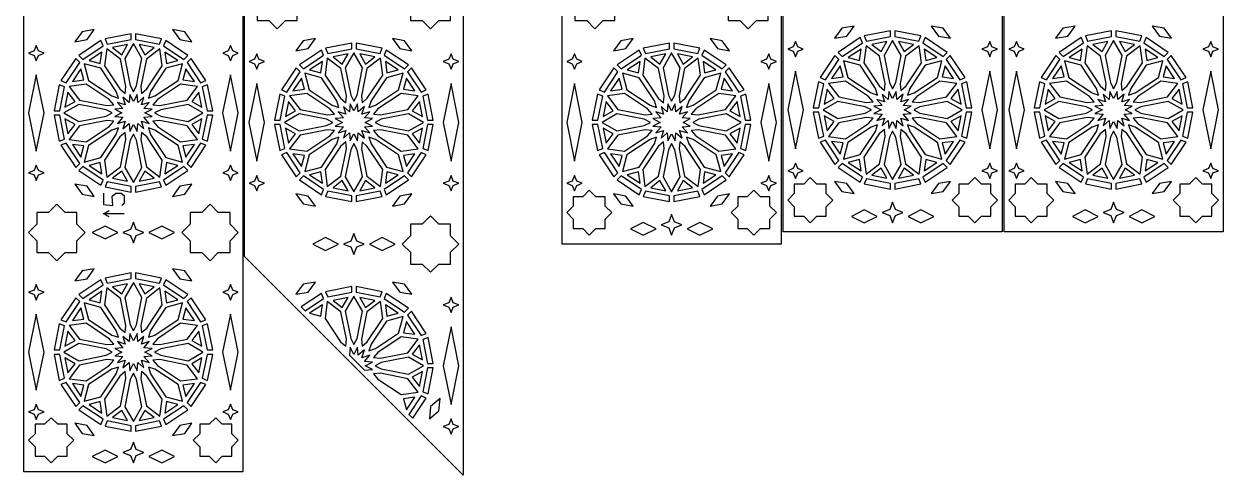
# Model space of a CAD drawing. Header units: millimetres. Extents: x 5 to 3793, y 27 to 2435.
# Drawn here: x 1710 to 3793, y 340 to 1124 of the extents above; entities that cross this region are included whole.
import ezdxf

# ---------------------------------------------------------------- set-up
doc = ezdxf.new("R2010")
doc.units = ezdxf.units.MM
doc.layers.add('CUT', color=1, linetype='CONTINUOUS')
doc.layers.add('ENGRAVE', color=5, linetype='CONTINUOUS')

msp = doc.modelspace()

# ---------------------------------------------------------------- linework, layer by layer
at = {"layer": 'CUT'}
for points in [[(2473.16, 2434.99), (2473.16, 339.734), (2093.01, 719.884), (2093.01, 2434.99)], [(3025.16, 2434.99), (3025.16, 741.507), (2645.01, 741.507), (2645.01, 2434.99)], [(3409.16, 2434.99), (3409.16, 763.067), (3029.01, 763.067), (3029.01, 2054.84)], [(3793.16, 2434.99), (3793.16, 763.067), (3413.01, 763.067), (3413.01, 2054.84)], [(1709.84, 345.51), (1709.84, 1575.766), (2089.99, 1195.616), (2089.99, 345.51)], [(2149.933, 1214.057), (2135.54, 1199.664), (2115.184, 1199.664), (2115.184, 1179.308), (2100.791, 1164.915), (2115.184, 1150.522), (2115.184, 1130.166), (2135.54, 1130.166), (2149.933, 1115.773), (2164.326, 1130.166), (2184.682, 1130.166), (2184.682, 1150.522), (2199.075, 1164.915), (2184.682, 1179.308), (2184.682, 1199.664), (2164.326, 1199.664)], [(2416.237, 1214.057), (2401.844, 1199.664), (2381.488, 1199.664), (2381.488, 1179.308), (2367.095, 1164.915), (2381.488, 1150.522), (2381.488, 1130.166), (2401.844, 1130.166), (2416.237, 1115.773), (2430.63, 1130.166), (2450.986, 1130.166), (2450.986, 1150.522), (2465.379, 1164.915), (2450.986, 1179.308), (2450.986, 1199.664), (2430.63, 1199.664)], [(2701.933, 1214.057), (2687.54, 1199.664), (2667.184, 1199.664), (2667.184, 1179.308), (2652.791, 1164.915), (2667.184, 1150.522), (2667.184, 1130.166), (2687.54, 1130.166), (2701.933, 1115.773), (2716.326, 1130.166), (2736.682, 1130.166), (2736.682, 1150.522), (2751.075, 1164.915), (2736.682, 1179.308), (2736.682, 1199.664), (2716.326, 1199.664)], [(2968.237, 1214.057), (2953.844, 1199.664), (2933.488, 1199.664), (2933.488, 1179.308), (2919.095, 1164.915), (2933.488, 1150.522), (2933.488, 1130.166), (2953.844, 1130.166), (2968.237, 1115.773), (2982.63, 1130.166), (3002.986, 1130.166), (3002.986, 1150.522), (3017.379, 1164.915), (3002.986, 1179.308), (3002.986, 1199.664), (2982.63, 1199.664)], [(1819.372, 1097.151), (1831.831, 1114.628), (1810.694, 1110.894), (1798.235, 1093.417)], [(1854.498, 1089.358), (1896.04, 1097.621), (1896.04, 1107.362), (1850.77, 1098.357)], [(1903.79, 1097.621), (1945.332, 1089.358), (1949.06, 1098.357), (1903.79, 1107.362)], [(1980.458, 1097.151), (2001.595, 1093.417), (1989.136, 1110.894), (1967.999, 1114.628)], [(3152.143, 1120.383), (3130.978, 1116.815), (3118.381, 1099.436), (3139.547, 1103.004)], [(3215.21, 1112.586), (3169.94, 1103.581), (3173.668, 1094.582), (3215.21, 1102.844)], [(3268.23, 1103.581), (3222.96, 1112.586), (3222.96, 1102.844), (3264.502, 1094.582)], [(3319.789, 1099.436), (3307.192, 1116.815), (3286.027, 1120.383), (3298.623, 1103.004)], [(3536.143, 1120.383), (3514.978, 1116.815), (3502.381, 1099.436), (3523.547, 1103.004)], [(3599.21, 1112.586), (3553.94, 1103.581), (3557.668, 1094.582), (3599.21, 1102.844)], [(3652.23, 1103.581), (3606.96, 1112.586), (3606.96, 1102.844), (3648.502, 1094.582)], [(3703.789, 1099.436), (3691.192, 1116.815), (3670.027, 1120.383), (3682.623, 1103.004)], [(1731.195, 1060.109), (1735.006, 1069.774), (1744.671, 1073.585), (1735.006, 1077.396), (1731.195, 1087.061), (1727.384, 1077.396), (1717.719, 1073.585), (1727.384, 1069.774)], [(1812.12, 1062.861), (1847.338, 1086.392), (1843.61, 1095.391), (1805.233, 1069.747)], [(1879.746, 1070.983), (1889.853, 1088.488), (1863.709, 1083.288)], [(1899.915, 1006.378), (1905.42, 1017.124), (1914.853, 1064.544), (1899.915, 1090.416), (1884.977, 1064.544), (1894.41, 1017.124)], [(1920.084, 1070.983), (1936.121, 1083.288), (1909.977, 1088.488)], [(1994.597, 1069.747), (1956.22, 1095.391), (1952.492, 1086.392), (1987.71, 1062.861)], [(2068.635, 1060.109), (2072.446, 1069.774), (2082.111, 1073.585), (2072.446, 1077.396), (2068.635, 1087.061), (2064.824, 1077.396), (2055.159, 1073.585), (2064.824, 1069.774)], [(2203.547, 1081.443), (2216.143, 1098.823), (2194.978, 1095.255), (2182.381, 1077.875)], [(2279.21, 1091.025), (2233.94, 1082.02), (2237.668, 1073.021), (2279.21, 1081.285)], [(2332.23, 1082.02), (2286.96, 1091.025), (2286.96, 1081.285), (2328.502, 1073.021)], [(2362.623, 1081.443), (2383.789, 1077.875), (2371.192, 1095.255), (2350.027, 1098.823)], [(2755.547, 1081.443), (2768.143, 1098.823), (2746.978, 1095.255), (2734.381, 1077.875)], [(2831.21, 1091.025), (2785.94, 1082.02), (2789.668, 1073.021), (2831.21, 1081.285)], [(2884.23, 1082.02), (2838.96, 1091.025), (2838.96, 1081.285), (2880.502, 1073.021)], [(2914.623, 1081.443), (2935.789, 1077.875), (2923.192, 1095.255), (2902.027, 1098.823)], [(3054.176, 1076.831), (3063.841, 1080.642), (3054.176, 1084.454), (3050.365, 1094.118), (3046.554, 1084.454), (3036.889, 1080.642), (3046.554, 1076.831), (3050.365, 1067.166)], [(3131.29, 1068.084), (3166.508, 1091.616), (3162.78, 1100.615), (3124.403, 1074.971)], [(3205.978, 1020.837), (3196.546, 1068.256), (3172.844, 1086.442), (3168.945, 1056.823), (3195.807, 1016.622), (3205.005, 1008.802)], [(3209.023, 1093.712), (3182.879, 1088.512), (3198.916, 1076.206)], [(3224.59, 1022.348), (3234.023, 1069.768), (3219.085, 1095.64), (3204.147, 1069.768), (3213.58, 1022.348), (3219.085, 1011.602)], [(3255.291, 1088.512), (3229.147, 1093.712), (3239.254, 1076.206)], [(3242.363, 1016.622), (3269.225, 1056.823), (3265.326, 1086.442), (3241.624, 1068.256), (3232.192, 1020.837), (3233.165, 1008.802)], [(3313.767, 1074.971), (3275.39, 1100.615), (3271.662, 1091.616), (3306.88, 1068.084)], [(3391.616, 1076.831), (3401.281, 1080.642), (3391.616, 1084.454), (3387.805, 1094.118), (3383.994, 1084.454), (3374.329, 1080.642), (3383.994, 1076.831), (3387.805, 1067.166)], [(3438.176, 1076.831), (3447.841, 1080.642), (3438.176, 1084.454), (3434.365, 1094.118), (3430.554, 1084.454), (3420.889, 1080.642), (3430.554, 1076.831), (3434.365, 1067.166)], [(3515.29, 1068.084), (3550.508, 1091.616), (3546.78, 1100.615), (3508.403, 1074.971)], [(3589.978, 1020.837), (3580.546, 1068.256), (3556.844, 1086.442), (3552.945, 1056.823), (3579.807, 1016.622), (3589.005, 1008.802)], [(3593.023, 1093.712), (3566.879, 1088.512), (3582.916, 1076.206)], [(3608.59, 1022.348), (3618.023, 1069.768), (3603.085, 1095.64), (3588.147, 1069.768), (3597.58, 1022.348), (3603.085, 1011.602)], [(3639.291, 1088.512), (3613.147, 1093.712), (3623.254, 1076.206)], [(3626.363, 1016.622), (3653.225, 1056.823), (3649.326, 1086.442), (3625.624, 1068.256), (3616.192, 1020.837), (3617.165, 1008.802)], [(3697.767, 1074.971), (3659.39, 1100.615), (3655.662, 1091.616), (3690.88, 1068.084)], [(3775.616, 1076.831), (3785.281, 1080.642), (3775.616, 1084.454), (3771.805, 1094.118), (3767.994, 1084.454), (3758.329, 1080.642), (3767.994, 1076.831), (3771.805, 1067.166)], [(1783.108, 1022.162), (1806.639, 1057.38), (1799.753, 1064.267), (1774.109, 1025.89)], [(1822.952, 1060.778), (1842.478, 1055.546), (1845.117, 1075.587)], [(1885.835, 1003.578), (1886.808, 1015.613), (1877.376, 1063.032), (1853.674, 1081.218), (1849.775, 1051.599), (1876.637, 1011.398)], [(1913.995, 1003.578), (1923.193, 1011.398), (1950.055, 1051.599), (1946.156, 1081.218), (1922.454, 1063.032), (1913.022, 1015.613)], [(1957.352, 1055.546), (1976.878, 1060.778), (1954.713, 1075.587)], [(2025.721, 1025.89), (2000.077, 1064.267), (1993.191, 1057.38), (2016.722, 1022.162)], [(2114.365, 1072.558), (2110.554, 1062.893), (2100.889, 1059.082), (2110.554, 1055.27), (2114.365, 1045.606), (2118.176, 1055.27), (2127.841, 1059.082), (2118.176, 1062.893)], [(2226.78, 1079.055), (2188.403, 1053.411), (2195.29, 1046.524), (2230.508, 1070.055)], [(2269.005, 987.241), (2269.978, 999.276), (2260.546, 1046.695), (2236.844, 1064.881), (2232.945, 1035.262), (2259.807, 995.062)], [(2246.879, 1066.952), (2262.916, 1054.646), (2273.023, 1072.152)], [(2283.085, 990.042), (2288.59, 1000.788), (2298.023, 1048.207), (2283.085, 1074.08), (2268.147, 1048.207), (2277.58, 1000.788)], [(2293.147, 1072.152), (2303.254, 1054.646), (2319.291, 1066.952)], [(2297.165, 987.241), (2306.363, 995.062), (2333.225, 1035.262), (2329.326, 1064.881), (2305.624, 1046.695), (2296.192, 999.276)], [(2377.767, 1053.411), (2339.39, 1079.055), (2335.662, 1070.055), (2370.88, 1046.524)], [(2451.805, 1072.558), (2447.994, 1062.893), (2438.329, 1059.082), (2447.994, 1055.27), (2451.805, 1045.606), (2455.616, 1055.27), (2465.281, 1059.082), (2455.616, 1062.893)], [(2666.365, 1072.558), (2662.554, 1062.893), (2652.889, 1059.082), (2662.554, 1055.27), (2666.365, 1045.606), (2670.176, 1055.27), (2679.841, 1059.082), (2670.176, 1062.893)], [(2778.78, 1079.055), (2740.403, 1053.411), (2747.29, 1046.524), (2782.508, 1070.055)], [(2821.005, 987.241), (2821.978, 999.276), (2812.546, 1046.695), (2788.844, 1064.881), (2784.945, 1035.262), (2811.807, 995.062)], [(2798.879, 1066.952), (2814.916, 1054.646), (2825.023, 1072.152)], [(2835.085, 990.042), (2840.59, 1000.788), (2850.023, 1048.207), (2835.085, 1074.08), (2820.147, 1048.207), (2829.58, 1000.788)], [(2845.147, 1072.152), (2855.254, 1054.646), (2871.291, 1066.952)], [(2849.165, 987.241), (2858.363, 995.062), (2885.225, 1035.262), (2881.326, 1064.881), (2857.624, 1046.695), (2848.192, 999.276)], [(2929.767, 1053.411), (2891.39, 1079.055), (2887.662, 1070.055), (2922.88, 1046.524)], [(3003.805, 1072.558), (2999.994, 1062.893), (2990.329, 1059.082), (2999.994, 1055.27), (3003.805, 1045.606), (3007.616, 1055.27), (3017.281, 1059.082), (3007.616, 1062.893)], [(3102.278, 1027.386), (3125.809, 1062.604), (3118.923, 1069.491), (3093.279, 1031.114)], [(3164.287, 1080.811), (3142.122, 1066.002), (3161.648, 1060.77)], [(3273.883, 1080.811), (3276.522, 1060.77), (3296.048, 1066.002)], [(3344.891, 1031.114), (3319.247, 1069.491), (3312.361, 1062.604), (3335.892, 1027.386)], [(3486.278, 1027.386), (3509.809, 1062.604), (3502.923, 1069.491), (3477.279, 1031.114)], [(3548.287, 1080.811), (3526.122, 1066.002), (3545.648, 1060.77)], [(3657.883, 1080.811), (3660.522, 1060.77), (3680.048, 1066.002)], [(3728.891, 1031.114), (3703.247, 1069.491), (3696.361, 1062.604), (3719.892, 1027.386)], [(1793.913, 1024.383), (1813.954, 1027.022), (1808.722, 1046.548)], [(1873.898, 995.602), (1870.193, 1007.093), (1843.331, 1047.294), (1814.474, 1055.026), (1822.206, 1026.169), (1862.407, 999.307)], [(1925.932, 995.602), (1937.423, 999.307), (1977.624, 1026.169), (1985.356, 1055.026), (1956.499, 1047.294), (1929.637, 1007.093)], [(1985.876, 1027.022), (2005.917, 1024.383), (1991.108, 1046.548)], [(2182.923, 1047.931), (2157.279, 1009.553), (2166.278, 1005.826), (2189.809, 1041.043)], [(2206.122, 1044.441), (2225.648, 1039.209), (2228.287, 1059.25)], [(2337.883, 1059.25), (2340.522, 1039.209), (2360.048, 1044.441)], [(2408.891, 1009.553), (2383.247, 1047.931), (2376.361, 1041.043), (2399.892, 1005.826)], [(2734.923, 1047.931), (2709.279, 1009.553), (2718.278, 1005.826), (2741.809, 1041.043)], [(2758.122, 1044.441), (2777.648, 1039.209), (2780.287, 1059.25)], [(2889.883, 1059.25), (2892.522, 1039.209), (2912.048, 1044.441)], [(2960.891, 1009.553), (2935.247, 1047.931), (2928.361, 1041.043), (2951.892, 1005.826)], [(3050.365, 907.455), (3063.968, 974.809), (3050.365, 1042.163), (3036.762, 974.809)], [(3127.892, 1051.772), (3113.083, 1029.607), (3133.124, 1032.246)], [(3189.363, 1012.317), (3162.501, 1052.518), (3133.644, 1060.25), (3141.376, 1031.393), (3181.577, 1004.531), (3193.068, 1000.826)], [(3256.593, 1004.531), (3296.794, 1031.393), (3304.526, 1060.25), (3275.669, 1052.518), (3248.807, 1012.317), (3245.102, 1000.826)], [(3310.278, 1051.772), (3305.046, 1032.246), (3325.087, 1029.607)], [(3387.805, 907.455), (3401.408, 974.809), (3387.805, 1042.163), (3374.202, 974.809)], [(3434.365, 907.455), (3447.968, 974.809), (3434.365, 1042.163), (3420.762, 974.809)], [(3511.892, 1051.772), (3497.083, 1029.607), (3517.124, 1032.246)], [(3573.363, 1012.317), (3546.501, 1052.518), (3517.644, 1060.25), (3525.376, 1031.393), (3565.577, 1004.531), (3577.068, 1000.826)], [(3640.593, 1004.531), (3680.794, 1031.393), (3688.526, 1060.25), (3659.669, 1052.518), (3632.807, 1012.317), (3629.102, 1000.826)], [(3694.278, 1051.772), (3689.046, 1032.246), (3709.087, 1029.607)], [(3771.805, 907.455), (3785.408, 974.809), (3771.805, 1042.163), (3758.202, 974.809)], [(1744.798, 969.585), (1731.195, 1035.772), (1717.592, 969.585), (1731.195, 903.398)], [(2082.238, 969.585), (2068.635, 1035.772), (2055.032, 969.585), (2068.635, 903.398)], [(2177.083, 1008.047), (2197.124, 1010.685), (2191.892, 1030.211)], [(2257.068, 979.265), (2253.363, 990.756), (2226.501, 1030.957), (2197.644, 1038.689), (2205.376, 1009.832), (2245.577, 982.971)], [(2309.102, 979.265), (2320.593, 982.971), (2360.794, 1009.832), (2368.526, 1038.689), (2339.669, 1030.957), (2312.807, 990.756)], [(2374.278, 1030.211), (2369.046, 1010.685), (2389.087, 1008.047)], [(2729.083, 1008.047), (2749.124, 1010.685), (2743.892, 1030.211)], [(2809.068, 979.265), (2805.363, 990.756), (2778.501, 1030.957), (2749.644, 1038.689), (2757.376, 1009.832), (2797.577, 982.971)], [(2861.102, 979.265), (2872.593, 982.971), (2912.794, 1009.832), (2920.526, 1038.689), (2891.669, 1030.957), (2864.807, 990.756)], [(2926.278, 1030.211), (2921.046, 1010.685), (2941.087, 1008.047)], [(3091.049, 978.684), (3099.312, 1020.226), (3090.313, 1023.954), (3081.308, 978.684)], [(3177.272, 998.087), (3137.071, 1024.949), (3107.452, 1021.05), (3125.638, 997.348), (3173.057, 987.916), (3185.092, 988.889)], [(3265.113, 987.916), (3312.532, 997.348), (3330.718, 1021.05), (3301.099, 1024.949), (3260.898, 998.087), (3253.078, 988.889)], [(3356.862, 978.684), (3347.857, 1023.954), (3338.858, 1020.226), (3347.121, 978.684)], [(3475.049, 978.684), (3483.312, 1020.226), (3474.313, 1023.954), (3465.308, 978.684)], [(3561.272, 998.087), (3521.071, 1024.949), (3491.452, 1021.05), (3509.638, 997.348), (3557.057, 987.916), (3569.092, 988.889)], [(3649.113, 987.916), (3696.532, 997.348), (3714.718, 1021.05), (3685.099, 1024.949), (3644.898, 998.087), (3637.078, 988.889)], [(3740.862, 978.684), (3731.857, 1023.954), (3722.858, 1020.226), (3731.121, 978.684)], [(1771.879, 973.46), (1780.142, 1015.002), (1771.143, 1018.73), (1762.138, 973.46)], [(1781.012, 979.647), (1798.517, 989.754), (1786.212, 1005.791)], [(1865.922, 983.665), (1858.102, 992.863), (1817.901, 1019.725), (1788.282, 1015.826), (1806.468, 992.124), (1853.887, 982.692)], [(1906.353, 937.224), (1907.491, 951.295), (1918.247, 942.15), (1913.914, 955.586), (1927.35, 951.253), (1918.205, 962.009), (1932.276, 963.147), (1919.713, 969.585), (1932.276, 976.023), (1918.205, 977.161), (1927.35, 987.917), (1913.914, 983.584), (1918.247, 997.02), (1907.491, 987.875), (1906.353, 1001.946), (1899.915, 989.383), (1893.477, 1001.946), (1892.339, 987.875), (1881.583, 997.02), (1885.916, 983.584), (1872.48, 987.917), (1881.625, 977.161), (1867.554, 976.023), (1880.117, 969.585), (1867.554, 963.147), (1881.625, 962.009), (1872.48, 951.253), (1885.916, 955.586), (1881.583, 942.15), (1892.339, 951.295), (1893.477, 937.224), (1899.915, 949.787)], [(1933.908, 983.665), (1945.943, 982.692), (1993.362, 992.124), (2011.548, 1015.826), (1981.929, 1019.725), (1941.728, 992.863)], [(2001.313, 989.754), (2018.818, 979.647), (2013.618, 1005.791)], [(2037.692, 973.46), (2028.687, 1018.73), (2019.688, 1015.002), (2027.951, 973.46)], [(2100.762, 953.248), (2114.365, 885.894), (2127.968, 953.248), (2114.365, 1020.603)], [(2154.313, 1002.393), (2145.308, 957.123), (2155.049, 957.123), (2163.312, 998.665)], [(2241.272, 976.527), (2201.071, 1003.388), (2171.452, 999.489), (2189.638, 975.787), (2237.057, 966.355), (2249.092, 967.329)], [(2317.078, 967.329), (2329.113, 966.355), (2376.532, 975.787), (2394.718, 999.489), (2365.099, 1003.388), (2324.898, 976.527)], [(2402.858, 998.665), (2411.121, 957.123), (2420.862, 957.123), (2411.857, 1002.393)], [(2438.202, 953.248), (2451.805, 885.894), (2465.408, 953.248), (2451.805, 1020.603)], [(2652.762, 953.248), (2666.365, 885.894), (2679.968, 953.248), (2666.365, 1020.603)], [(2706.313, 1002.393), (2697.308, 957.123), (2707.049, 957.123), (2715.312, 998.665)], [(2793.272, 976.527), (2753.071, 1003.388), (2723.452, 999.489), (2741.638, 975.787), (2789.057, 966.355), (2801.092, 967.329)], [(2869.078, 967.329), (2881.113, 966.355), (2928.532, 975.787), (2946.718, 999.489), (2917.099, 1003.388), (2876.898, 976.527)], [(2954.858, 998.665), (2963.121, 957.123), (2972.862, 957.123), (2963.857, 1002.393)], [(2990.202, 953.248), (3003.805, 885.894), (3017.408, 953.248), (3003.805, 1020.603)], [(3105.382, 1011.015), (3100.182, 984.871), (3117.687, 994.978)], [(3219.085, 955.011), (3225.523, 942.448), (3226.661, 956.519), (3237.417, 947.374), (3233.084, 960.81), (3246.52, 956.477), (3237.375, 967.233), (3251.446, 968.371), (3238.883, 974.809), (3251.446, 981.246), (3237.375, 982.385), (3246.52, 993.141), (3233.084, 988.808), (3237.417, 1002.244), (3226.661, 993.099), (3225.523, 1007.17), (3219.085, 994.606), (3212.647, 1007.17), (3211.509, 993.099), (3200.753, 1002.244), (3205.086, 988.808), (3191.65, 993.141), (3200.795, 982.385), (3186.724, 981.246), (3199.287, 974.809), (3186.724, 968.371), (3200.795, 967.233), (3191.65, 956.477), (3205.086, 960.81), (3200.753, 947.374), (3211.509, 956.519), (3212.647, 942.448)], [(3332.788, 1011.015), (3320.483, 994.978), (3337.988, 984.871)], [(3489.382, 1011.015), (3484.182, 984.871), (3501.687, 994.978)], [(3603.085, 955.011), (3609.523, 942.448), (3610.661, 956.519), (3621.417, 947.374), (3617.084, 960.81), (3630.52, 956.477), (3621.375, 967.233), (3635.446, 968.371), (3622.883, 974.809), (3635.446, 981.246), (3621.375, 982.385), (3630.52, 993.141), (3617.084, 988.808), (3621.417, 1002.244), (3610.661, 993.099), (3609.523, 1007.17), (3603.085, 994.606), (3596.647, 1007.17), (3595.509, 993.099), (3584.753, 1002.244), (3589.086, 988.808), (3575.65, 993.141), (3584.795, 982.385), (3570.724, 981.246), (3583.287, 974.809), (3570.724, 968.371), (3584.795, 967.233), (3575.65, 956.477), (3589.086, 960.81), (3584.753, 947.374), (3595.509, 956.519), (3596.647, 942.448)], [(3716.788, 1011.015), (3704.483, 994.978), (3721.988, 984.871)], [(1863.122, 969.585), (1852.376, 975.09), (1804.956, 984.523), (1779.084, 969.585), (1804.956, 954.647), (1852.376, 964.08)], [(1936.708, 969.585), (1947.454, 964.08), (1994.874, 954.647), (2020.746, 969.585), (1994.874, 984.523), (1947.454, 975.09)], [(2164.182, 963.311), (2181.687, 973.417), (2169.382, 989.455)], [(2276.647, 985.61), (2275.509, 971.539), (2264.753, 980.683), (2269.086, 967.247), (2255.65, 971.58), (2264.795, 960.824), (2250.724, 959.686), (2263.287, 953.248), (2250.724, 946.811), (2264.795, 945.672), (2255.65, 934.917), (2269.086, 939.249), (2264.753, 925.814), (2275.509, 934.958), (2276.647, 920.887), (2283.085, 933.45), (2289.523, 920.887), (2290.661, 934.958), (2301.417, 925.814), (2297.084, 939.249), (2310.52, 934.917), (2301.375, 945.672), (2315.446, 946.811), (2302.883, 953.248), (2315.446, 959.686), (2301.375, 960.824), (2310.52, 971.58), (2297.084, 967.247), (2301.417, 980.683), (2290.661, 971.539), (2289.523, 985.61), (2283.085, 973.046)], [(2396.788, 989.455), (2384.483, 973.417), (2401.988, 963.311)], [(2716.182, 963.311), (2733.687, 973.417), (2721.382, 989.455)], [(2828.647, 985.61), (2827.509, 971.539), (2816.753, 980.683), (2821.086, 967.247), (2807.65, 971.58), (2816.795, 960.824), (2802.724, 959.686), (2815.287, 953.248), (2802.724, 946.811), (2816.795, 945.672), (2807.65, 934.917), (2821.086, 939.249), (2816.753, 925.814), (2827.509, 934.958), (2828.647, 920.887), (2835.085, 933.45), (2841.523, 920.887), (2842.661, 934.958), (2853.417, 925.814), (2849.084, 939.249), (2862.52, 934.917), (2853.375, 945.672), (2867.446, 946.811), (2854.883, 953.248), (2867.446, 959.686), (2853.375, 960.824), (2862.52, 971.58), (2849.084, 967.247), (2853.417, 980.683), (2842.661, 971.539), (2841.523, 985.61), (2835.085, 973.046)], [(2948.788, 989.455), (2936.483, 973.417), (2953.988, 963.311)], [(3171.546, 980.314), (3124.126, 989.747), (3098.254, 974.809), (3124.126, 959.871), (3171.546, 969.303), (3182.292, 974.809)], [(3266.624, 969.303), (3314.044, 959.871), (3339.916, 974.809), (3314.044, 989.747), (3266.624, 980.314), (3255.878, 974.809)], [(3555.546, 980.314), (3508.126, 989.747), (3482.254, 974.809), (3508.126, 959.871), (3555.546, 969.303), (3566.292, 974.809)], [(3650.624, 969.303), (3698.044, 959.871), (3723.916, 974.809), (3698.044, 989.747), (3650.624, 980.314), (3639.878, 974.809)], [(1780.142, 924.168), (1771.879, 965.71), (1762.138, 965.71), (1771.143, 920.44)], [(1786.212, 933.379), (1798.517, 949.416), (1781.012, 959.523)], [(2018.818, 959.523), (2001.313, 949.416), (2013.618, 933.379)], [(2028.687, 920.44), (2037.692, 965.71), (2027.951, 965.71), (2019.688, 924.168)], [(2246.292, 953.248), (2235.546, 958.753), (2188.126, 968.186), (2162.254, 953.248), (2188.126, 938.311), (2235.546, 947.744)], [(2319.878, 953.248), (2330.624, 947.744), (2378.044, 938.311), (2403.916, 953.248), (2378.044, 968.186), (2330.624, 958.753)], [(2798.292, 953.248), (2787.546, 958.753), (2740.126, 968.186), (2714.254, 953.248), (2740.126, 938.311), (2787.546, 947.744)], [(2871.878, 953.248), (2882.624, 947.744), (2930.044, 938.311), (2955.916, 953.248), (2930.044, 968.186), (2882.624, 958.753)], [(3099.312, 929.392), (3091.049, 970.934), (3081.308, 970.934), (3090.313, 925.664)], [(3105.382, 938.603), (3117.687, 954.64), (3100.182, 964.747)], [(3185.092, 960.729), (3173.057, 961.702), (3125.638, 952.27), (3107.452, 928.568), (3137.071, 924.669), (3177.272, 951.53)], [(3260.898, 951.53), (3301.099, 924.669), (3330.718, 928.568), (3312.532, 952.27), (3265.113, 961.702), (3253.078, 960.729)], [(3337.988, 964.747), (3320.483, 954.64), (3332.788, 938.603)], [(3347.857, 925.664), (3356.862, 970.934), (3347.121, 970.934), (3338.858, 929.392)], [(3483.312, 929.392), (3475.049, 970.934), (3465.308, 970.934), (3474.313, 925.664)], [(3489.382, 938.603), (3501.687, 954.64), (3484.182, 964.747)], [(3569.092, 960.729), (3557.057, 961.702), (3509.638, 952.27), (3491.452, 928.568), (3521.071, 924.669), (3561.272, 951.53)], [(3644.898, 951.53), (3685.099, 924.669), (3714.718, 928.568), (3696.532, 952.27), (3649.113, 961.702), (3637.078, 960.729)], [(3721.988, 964.747), (3704.483, 954.64), (3716.788, 938.603)], [(3731.857, 925.664), (3740.862, 970.934), (3731.121, 970.934), (3722.858, 929.392)], [(1865.922, 955.505), (1853.887, 956.478), (1806.468, 947.046), (1788.282, 923.344), (1817.901, 919.445), (1858.102, 946.307)], [(1873.898, 943.568), (1862.407, 939.863), (1822.206, 913.001), (1814.474, 884.144), (1843.331, 891.876), (1870.193, 932.077)], [(1925.932, 943.568), (1929.637, 932.077), (1956.499, 891.876), (1985.356, 884.144), (1977.624, 913.001), (1937.423, 939.863)], [(1941.728, 946.307), (1981.929, 919.445), (2011.548, 923.344), (1993.362, 947.046), (1945.943, 956.478), (1933.908, 955.505)], [(2145.308, 949.373), (2154.313, 904.103), (2163.312, 907.831), (2155.049, 949.373)], [(2181.687, 933.079), (2164.182, 943.186), (2169.382, 917.042)], [(2249.092, 939.168), (2237.057, 940.142), (2189.638, 930.71), (2171.452, 907.008), (2201.071, 903.109), (2241.272, 929.97)], [(2317.078, 939.168), (2324.898, 929.97), (2365.099, 903.109), (2394.718, 907.008), (2376.532, 930.71), (2329.113, 940.142)], [(2401.988, 943.186), (2384.483, 933.079), (2396.788, 917.042)], [(2411.121, 949.373), (2402.858, 907.831), (2411.857, 904.103), (2420.862, 949.373)], [(2697.308, 949.373), (2706.313, 904.103), (2715.312, 907.831), (2707.049, 949.373)], [(2733.687, 933.079), (2716.182, 943.186), (2721.382, 917.042)], [(2801.092, 939.168), (2789.057, 940.142), (2741.638, 930.71), (2723.452, 907.008), (2753.071, 903.109), (2793.272, 929.97)], [(2869.078, 939.168), (2876.898, 929.97), (2917.099, 903.109), (2946.718, 907.008), (2928.532, 930.71), (2881.113, 940.142)], [(2953.988, 943.186), (2936.483, 933.079), (2948.788, 917.042)], [(2963.121, 949.373), (2954.858, 907.831), (2963.857, 904.103), (2972.862, 949.373)], [(3181.577, 945.087), (3141.376, 918.225), (3133.644, 889.368), (3162.501, 897.1), (3189.363, 937.301), (3193.068, 948.792)], [(3195.807, 932.996), (3168.945, 892.795), (3172.844, 863.176), (3196.546, 881.362), (3205.978, 928.781), (3205.005, 940.816)], [(3213.58, 927.27), (3204.147, 879.85), (3219.085, 853.978), (3234.023, 879.85), (3224.59, 927.27), (3219.085, 938.015)], [(3232.192, 928.781), (3241.624, 881.362), (3265.326, 863.176), (3269.225, 892.795), (3242.363, 932.996), (3233.165, 940.816)], [(3248.807, 937.301), (3275.669, 897.1), (3304.526, 889.368), (3296.794, 918.225), (3256.593, 945.087), (3245.102, 948.792)], [(3565.577, 945.087), (3525.376, 918.225), (3517.644, 889.368), (3546.501, 897.1), (3573.363, 937.301), (3577.068, 948.792)], [(3579.807, 932.996), (3552.945, 892.795), (3556.844, 863.176), (3580.546, 881.362), (3589.978, 928.781), (3589.005, 940.816)], [(3597.58, 927.27), (3588.147, 879.85), (3603.085, 853.978), (3618.023, 879.85), (3608.59, 927.27), (3603.085, 938.015)], [(3616.192, 928.781), (3625.624, 881.362), (3649.326, 863.176), (3653.225, 892.795), (3626.363, 932.996), (3617.165, 940.816)], [(3632.807, 937.301), (3659.669, 897.1), (3688.526, 889.368), (3680.794, 918.225), (3640.593, 945.087), (3629.102, 948.792)], [(1774.109, 913.28), (1799.753, 874.903), (1806.639, 881.79), (1783.108, 917.008)], [(1885.835, 935.592), (1876.637, 927.772), (1849.775, 887.571), (1853.674, 857.952), (1877.376, 876.138), (1886.808, 923.557)], [(1899.915, 932.792), (1894.41, 922.046), (1884.977, 874.626), (1899.915, 848.754), (1914.853, 874.626), (1905.42, 922.046)], [(1913.995, 935.592), (1913.022, 923.557), (1922.454, 876.138), (1946.156, 857.952), (1950.055, 887.571), (1923.193, 927.772)], [(2000.077, 874.903), (2025.721, 913.28), (2016.722, 917.008), (1993.191, 881.79)], [(2257.068, 927.231), (2245.577, 923.526), (2205.376, 896.664), (2197.644, 867.808), (2226.501, 875.54), (2253.363, 915.74)], [(2269.005, 919.255), (2259.807, 911.435), (2232.945, 871.234), (2236.844, 841.615), (2260.546, 859.801), (2269.978, 907.221)], [(2297.165, 919.255), (2296.192, 907.221), (2305.624, 859.801), (2329.326, 841.615), (2333.225, 871.234), (2306.363, 911.435)], [(2309.102, 927.231), (2312.807, 915.74), (2339.669, 875.54), (2368.526, 867.808), (2360.794, 896.664), (2320.593, 923.526)], [(2809.068, 927.231), (2797.577, 923.526), (2757.376, 896.664), (2749.644, 867.808), (2778.501, 875.54), (2805.363, 915.74)], [(2821.005, 919.255), (2811.807, 911.435), (2784.945, 871.234), (2788.844, 841.615), (2812.546, 859.801), (2821.978, 907.221)], [(2849.165, 919.255), (2848.192, 907.221), (2857.624, 859.801), (2881.326, 841.615), (2885.225, 871.234), (2858.363, 911.435)], [(2861.102, 927.231), (2864.807, 915.74), (2891.669, 875.54), (2920.526, 867.808), (2912.794, 896.664), (2872.593, 923.526)], [(3125.809, 887.013), (3102.278, 922.232), (3093.279, 918.504), (3118.923, 880.127)], [(3127.892, 897.846), (3133.124, 917.372), (3113.083, 920.011)], [(3325.087, 920.011), (3305.046, 917.372), (3310.278, 897.846)], [(3335.892, 922.232), (3312.361, 887.013), (3319.247, 880.127), (3344.891, 918.504)], [(3509.809, 887.013), (3486.278, 922.232), (3477.279, 918.504), (3502.923, 880.127)], [(3511.892, 897.846), (3517.124, 917.372), (3497.083, 920.011)], [(3709.087, 920.011), (3689.046, 917.372), (3694.278, 897.846)], [(3719.892, 922.232), (3696.361, 887.013), (3703.247, 880.127), (3728.891, 918.504)], [(1808.722, 892.622), (1813.954, 912.148), (1793.913, 914.787)], [(2005.917, 914.787), (1985.876, 912.148), (1991.108, 892.622)], [(2157.279, 896.944), (2182.923, 858.566), (2189.809, 865.454), (2166.278, 900.671)], [(2197.124, 895.812), (2177.083, 898.45), (2191.892, 876.286)], [(2283.085, 916.455), (2277.58, 905.709), (2268.147, 858.29), (2283.085, 832.417), (2298.023, 858.29), (2288.59, 905.709)], [(2389.087, 898.45), (2369.046, 895.812), (2374.278, 876.286)], [(2399.892, 900.671), (2376.361, 865.454), (2383.247, 858.566), (2408.891, 896.944)], [(2709.279, 896.944), (2734.923, 858.566), (2741.809, 865.454), (2718.278, 900.671)], [(2749.124, 895.812), (2729.083, 898.45), (2743.892, 876.286)], [(2835.085, 916.455), (2829.58, 905.709), (2820.147, 858.29), (2835.085, 832.417), (2850.023, 858.29), (2840.59, 905.709)], [(2941.087, 898.45), (2921.046, 895.812), (2926.278, 876.286)], [(2951.892, 900.671), (2928.361, 865.454), (2935.247, 858.566), (2960.891, 896.944)], [(1731.195, 852.109), (1735.006, 861.774), (1744.671, 865.585), (1735.006, 869.396), (1731.195, 879.061), (1727.384, 869.396), (1717.719, 865.585), (1727.384, 861.774)], [(1805.233, 869.423), (1843.61, 843.779), (1847.338, 852.778), (1812.12, 876.309)], [(1845.117, 863.583), (1842.478, 883.624), (1822.952, 878.392)], [(1956.22, 843.779), (1994.597, 869.423), (1987.71, 876.309), (1952.492, 852.778)], [(1976.878, 878.392), (1957.352, 883.624), (1954.713, 863.583)], [(2068.635, 852.109), (2072.446, 861.774), (2082.111, 865.585), (2072.446, 869.396), (2068.635, 879.061), (2064.824, 869.396), (2055.159, 865.585), (2064.824, 861.774)], [(3054.176, 865.164), (3063.841, 868.976), (3054.176, 872.787), (3050.365, 882.451), (3046.554, 872.787), (3036.889, 868.976), (3046.554, 865.164), (3050.365, 855.5)], [(3166.508, 858.002), (3131.29, 881.533), (3124.403, 874.647), (3162.78, 849.003)], [(3164.287, 868.807), (3161.648, 888.848), (3142.122, 883.616)], [(3306.88, 881.533), (3271.662, 858.002), (3275.39, 849.003), (3313.767, 874.647)], [(3296.048, 883.616), (3276.522, 888.848), (3273.883, 868.807)], [(3391.616, 865.164), (3401.281, 868.976), (3391.616, 872.787), (3387.805, 882.451), (3383.994, 872.787), (3374.329, 868.976), (3383.994, 865.164), (3387.805, 855.5)], [(3438.176, 865.164), (3447.841, 868.976), (3438.176, 872.787), (3434.365, 882.451), (3430.554, 872.787), (3420.889, 868.976), (3430.554, 865.164), (3434.365, 855.5)], [(3550.508, 858.002), (3515.29, 881.533), (3508.403, 874.647), (3546.78, 849.003)], [(3548.287, 868.807), (3545.648, 888.848), (3526.122, 883.616)], [(3690.88, 881.533), (3655.662, 858.002), (3659.39, 849.003), (3697.767, 874.647)], [(3680.048, 883.616), (3660.522, 888.848), (3657.883, 868.807)], [(3775.616, 865.164), (3785.281, 868.976), (3775.616, 872.787), (3771.805, 882.451), (3767.994, 872.787), (3758.329, 868.976), (3767.994, 865.164), (3771.805, 855.5)], [(1889.853, 850.682), (1879.746, 868.187), (1863.709, 855.882)], [(1936.121, 855.882), (1920.084, 868.187), (1909.977, 850.682)], [(2114.365, 860.891), (2110.554, 851.226), (2100.889, 847.415), (2110.554, 843.604), (2114.365, 833.939), (2118.176, 843.604), (2127.841, 847.415), (2118.176, 851.226)], [(2188.403, 853.086), (2226.78, 827.442), (2230.508, 836.442), (2195.29, 859.973)], [(2225.648, 867.287), (2206.122, 862.056), (2228.287, 847.246)], [(2370.88, 859.973), (2335.662, 836.442), (2339.39, 827.442), (2377.767, 853.086)], [(2360.048, 862.056), (2340.522, 867.287), (2337.883, 847.246)], [(2451.805, 860.891), (2447.994, 851.226), (2438.329, 847.415), (2447.994, 843.604), (2451.805, 833.939), (2455.616, 843.604), (2465.281, 847.415), (2455.616, 851.226)], [(2666.365, 860.891), (2662.554, 851.226), (2652.889, 847.415), (2662.554, 843.604), (2666.365, 833.939), (2670.176, 843.604), (2679.841, 847.415), (2670.176, 851.226)], [(2740.403, 853.086), (2778.78, 827.442), (2782.508, 836.442), (2747.29, 859.973)], [(2777.648, 867.287), (2758.122, 862.056), (2780.287, 847.246)], [(2922.88, 859.973), (2887.662, 836.442), (2891.39, 827.442), (2929.767, 853.086)], [(2912.048, 862.056), (2892.522, 867.287), (2889.883, 847.246)], [(3003.805, 860.891), (2999.994, 851.226), (2990.329, 847.415), (2999.994, 843.604), (3003.805, 833.939), (3007.616, 843.604), (3017.281, 847.415), (3007.616, 851.226)], [(3076.083, 857.033), (3064.575, 845.525), (3048.3, 845.525), (3048.3, 829.249), (3036.791, 817.741), (3048.3, 806.232), (3048.3, 789.957), (3064.575, 789.957), (3076.083, 778.448), (3087.592, 789.957), (3103.867, 789.957), (3103.867, 806.232), (3115.376, 817.741), (3103.867, 829.249), (3103.867, 845.525), (3087.592, 845.525)], [(3215.21, 846.773), (3173.668, 855.036), (3169.94, 846.037), (3215.21, 837.032)], [(3209.023, 855.906), (3198.916, 873.411), (3182.879, 861.106)], [(3264.502, 855.036), (3222.96, 846.773), (3222.96, 837.032), (3268.23, 846.037)], [(3255.291, 861.106), (3239.254, 873.411), (3229.147, 855.906)], [(3362.087, 857.033), (3350.578, 845.525), (3334.303, 845.525), (3334.303, 829.249), (3322.794, 817.741), (3334.303, 806.232), (3334.303, 789.957), (3350.578, 789.957), (3362.087, 778.448), (3373.595, 789.957), (3389.87, 789.957), (3389.87, 806.232), (3401.379, 817.741), (3389.87, 829.249), (3389.87, 845.525), (3373.595, 845.525)], [(3460.083, 857.033), (3448.575, 845.525), (3432.3, 845.525), (3432.3, 829.249), (3420.791, 817.741), (3432.3, 806.232), (3432.3, 789.957), (3448.575, 789.957), (3460.083, 778.448), (3471.592, 789.957), (3487.867, 789.957), (3487.867, 806.232), (3499.376, 817.741), (3487.867, 829.249), (3487.867, 845.525), (3471.592, 845.525)], [(3599.21, 846.773), (3557.668, 855.036), (3553.94, 846.037), (3599.21, 837.032)], [(3593.023, 855.906), (3582.916, 873.411), (3566.879, 861.106)], [(3648.502, 855.036), (3606.96, 846.773), (3606.96, 837.032), (3652.23, 846.037)], [(3639.291, 861.106), (3623.254, 873.411), (3613.147, 855.906)], [(3746.087, 857.033), (3734.578, 845.525), (3718.303, 845.525), (3718.303, 829.249), (3706.794, 817.741), (3718.303, 806.232), (3718.303, 789.957), (3734.578, 789.957), (3746.087, 778.448), (3757.595, 789.957), (3773.87, 789.957), (3773.87, 806.232), (3785.379, 817.741), (3773.87, 829.249), (3773.87, 845.525), (3757.595, 845.525)], [(1819.372, 842.019), (1798.235, 845.753), (1810.694, 828.276), (1831.831, 824.542)], [(1850.77, 840.813), (1896.04, 831.808), (1896.04, 841.549), (1854.498, 849.812)], [(1903.79, 831.808), (1949.06, 840.813), (1945.332, 849.812), (1903.79, 841.549)], [(1980.458, 842.019), (1967.999, 824.542), (1989.136, 828.276), (2001.595, 845.753)], [(2279.21, 825.212), (2237.668, 833.475), (2233.94, 824.477), (2279.21, 815.471)], [(2262.916, 851.851), (2246.879, 839.545), (2273.023, 834.345)], [(2328.502, 833.475), (2286.96, 825.212), (2286.96, 815.471), (2332.23, 824.477)], [(2303.254, 851.851), (2293.147, 834.345), (2319.291, 839.545)], [(2703.592, 768.396), (2719.867, 768.396), (2719.867, 784.672), (2731.376, 796.18), (2719.867, 807.689), (2719.867, 823.964), (2703.592, 823.964), (2692.083, 835.472), (2680.575, 823.964), (2664.3, 823.964), (2664.3, 807.689), (2652.791, 796.18), (2664.3, 784.672), (2664.3, 768.396), (2680.575, 768.396), (2692.083, 756.888)], [(2831.21, 825.212), (2789.668, 833.475), (2785.94, 824.477), (2831.21, 815.471)], [(2814.916, 851.851), (2798.879, 839.545), (2825.023, 834.345)], [(2880.502, 833.475), (2838.96, 825.212), (2838.96, 815.471), (2884.23, 824.477)], [(2855.254, 851.851), (2845.147, 834.345), (2871.291, 839.545)], [(2989.595, 768.396), (3005.87, 768.396), (3005.87, 784.672), (3017.379, 796.18), (3005.87, 807.689), (3005.87, 823.964), (2989.595, 823.964), (2978.087, 835.472), (2966.578, 823.964), (2950.303, 823.964), (2950.303, 807.689), (2938.794, 796.18), (2950.303, 784.672), (2950.303, 768.396), (2966.578, 768.396), (2978.087, 756.888)], [(3118.381, 850.182), (3130.978, 832.803), (3152.143, 829.234), (3139.547, 846.614)], [(3286.027, 829.234), (3307.192, 832.803), (3319.789, 850.182), (3298.623, 846.614)], [(3502.381, 850.182), (3514.978, 832.803), (3536.143, 829.234), (3523.547, 846.614)], [(3670.027, 829.234), (3691.192, 832.803), (3703.789, 850.182), (3682.623, 846.614)], [(2203.547, 825.053), (2182.381, 828.622), (2194.978, 811.242), (2216.143, 807.674)], [(2362.623, 825.053), (2350.027, 807.674), (2371.192, 811.242), (2383.789, 828.622)], [(2755.547, 825.053), (2734.381, 828.622), (2746.978, 811.242), (2768.143, 807.674)], [(2914.623, 825.053), (2902.027, 807.674), (2923.192, 811.242), (2935.789, 828.622)], [(3219.085, 814.618), (3213.984, 801.683), (3201.049, 796.582), (3213.984, 791.481), (3219.085, 778.546), (3224.186, 791.481), (3237.121, 796.582), (3224.186, 801.683)], [(3603.085, 814.618), (3597.984, 801.683), (3585.049, 796.582), (3597.984, 791.481), (3603.085, 778.546), (3608.186, 791.481), (3621.121, 796.582), (3608.186, 801.683)], [(1766.763, 712.443), (1781.156, 726.836), (1801.512, 726.836), (1801.512, 747.192), (1815.905, 761.585), (1801.512, 775.978), (1801.512, 796.334), (1781.156, 796.334), (1766.763, 810.727), (1752.37, 796.334), (1732.014, 796.334), (1732.014, 775.978), (1717.621, 761.585), (1732.014, 747.192), (1732.014, 726.836), (1752.37, 726.836)], [(2033.067, 712.443), (2047.46, 726.836), (2067.816, 726.836), (2067.816, 747.192), (2082.209, 761.585), (2067.816, 775.978), (2067.816, 796.334), (2047.46, 796.334), (2033.067, 810.727), (2018.674, 796.334), (1998.318, 796.334), (1998.318, 775.978), (1983.925, 761.585), (1998.318, 747.192), (1998.318, 726.836), (2018.674, 726.836)], [(2840.186, 769.921), (2853.121, 775.022), (2840.186, 780.123), (2835.085, 793.058), (2829.984, 780.123), (2817.049, 775.022), (2829.984, 769.921), (2835.085, 756.986)], [(3169.837, 778.426), (3192.195, 789.606), (3169.837, 800.785), (3147.479, 789.606)], [(3268.333, 778.426), (3290.691, 789.606), (3268.333, 800.785), (3245.975, 789.606)], [(3553.837, 778.426), (3576.195, 789.606), (3553.837, 800.785), (3531.479, 789.606)], [(3652.333, 778.426), (3674.691, 789.606), (3652.333, 800.785), (3629.975, 789.606)], [(1850.667, 772.764), (1828.309, 761.585), (1850.667, 750.406), (1873.025, 761.585)], [(1899.915, 743.549), (1905.016, 756.484), (1917.951, 761.585), (1905.016, 766.686), (1899.915, 779.621), (1894.814, 766.686), (1881.879, 761.585), (1894.814, 756.484)], [(1949.163, 772.764), (1926.805, 761.585), (1949.163, 750.406), (1971.521, 761.585)], [(2416.237, 790.724), (2401.844, 776.33), (2381.488, 776.33), (2381.488, 755.975), (2367.095, 741.582), (2381.488, 727.188), (2381.488, 706.833), (2401.844, 706.833), (2416.237, 692.44), (2430.63, 706.833), (2450.986, 706.833), (2450.986, 727.188), (2465.379, 741.582), (2450.986, 755.975), (2450.986, 776.33), (2430.63, 776.33)], [(2763.479, 768.045), (2785.837, 756.866), (2808.195, 768.045), (2785.837, 779.224)], [(2861.975, 768.045), (2884.333, 756.866), (2906.691, 768.045), (2884.333, 779.224)], [(2233.837, 730.402), (2256.195, 741.582), (2233.837, 752.761), (2211.479, 741.582)], [(2283.085, 759.618), (2277.984, 746.683), (2265.049, 741.582), (2277.984, 736.481), (2283.085, 723.546), (2288.186, 736.481), (2301.121, 741.582), (2288.186, 746.683)], [(2332.333, 730.402), (2354.691, 741.582), (2332.333, 752.761), (2309.975, 741.582)], [(1819.372, 681.151), (1831.831, 698.628), (1810.694, 694.894), (1798.235, 677.417)], [(1854.498, 673.358), (1896.04, 681.621), (1896.04, 691.362), (1850.77, 682.357)], [(1903.79, 681.621), (1945.332, 673.358), (1949.06, 682.357), (1903.79, 691.362)], [(1980.458, 681.151), (2001.595, 677.417), (1989.136, 694.894), (1967.999, 698.628)], [(1731.195, 644.109), (1735.006, 653.774), (1744.671, 657.585), (1735.006, 661.396), (1731.195, 671.061), (1727.384, 661.396), (1717.719, 657.585), (1727.384, 653.774)], [(1812.12, 646.861), (1847.338, 670.392), (1843.61, 679.391), (1805.233, 653.747)], [(1879.746, 654.983), (1889.853, 672.488), (1863.709, 667.288)], [(1899.915, 590.378), (1905.42, 601.124), (1914.853, 648.544), (1899.915, 674.416), (1884.977, 648.544), (1894.41, 601.124)], [(1920.084, 654.983), (1936.121, 667.288), (1909.977, 672.488)], [(1994.597, 653.747), (1956.22, 679.391), (1952.492, 670.392), (1987.71, 646.861)], [(2068.635, 644.109), (2072.446, 653.774), (2082.111, 657.585), (2072.446, 661.396), (2068.635, 671.061), (2064.824, 661.396), (2055.159, 657.585), (2064.824, 653.774)], [(2203.547, 658.11), (2216.143, 675.49), (2194.978, 671.921), (2182.381, 654.542)], [(2279.21, 667.692), (2233.94, 658.687), (2237.668, 649.688), (2279.21, 657.951)], [(2332.23, 658.687), (2286.96, 667.692), (2286.96, 657.951), (2328.502, 649.688)], [(2362.623, 658.11), (2383.789, 654.542), (2371.192, 671.921), (2350.027, 675.49)], [(1783.108, 606.162), (1806.639, 641.38), (1799.753, 648.267), (1774.109, 609.89)], [(1822.952, 644.778), (1842.478, 639.546), (1845.117, 659.587)], [(1885.835, 587.578), (1886.808, 599.613), (1877.376, 647.032), (1853.674, 665.218), (1849.775, 635.599), (1876.637, 595.398)], [(1913.995, 587.578), (1923.193, 595.398), (1950.055, 635.599), (1946.156, 665.218), (1922.454, 647.032), (1913.022, 599.613)], [(1957.352, 639.546), (1976.878, 644.778), (1954.713, 659.587)], [(2025.721, 609.89), (2000.077, 648.267), (1993.191, 641.38), (2016.722, 606.162)], [(2198.512, 625.343), (2230.508, 646.722), (2226.78, 655.721), (2191.624, 632.23)], [(2246.879, 643.618), (2262.916, 631.313), (2273.023, 648.818)], [(2283.085, 566.708), (2288.59, 577.454), (2298.023, 624.874), (2283.085, 650.746), (2268.147, 624.874), (2277.58, 577.454)], [(2293.147, 648.818), (2303.254, 631.313), (2319.291, 643.618)], [(2377.767, 630.077), (2339.39, 655.721), (2335.662, 646.722), (2370.88, 623.191)], [(2451.805, 649.224), (2447.994, 639.56), (2438.329, 635.748), (2447.994, 631.937), (2451.805, 622.272), (2455.616, 631.937), (2465.281, 635.748), (2455.616, 639.56)], [(1793.913, 608.383), (1813.954, 611.022), (1808.722, 630.548)], [(1873.898, 579.602), (1870.193, 591.093), (1843.331, 631.294), (1814.474, 639.026), (1822.206, 610.169), (1862.407, 583.307)], [(1925.932, 579.602), (1937.423, 583.307), (1977.624, 610.169), (1985.356, 639.026), (1956.499, 631.294), (1929.637, 591.093)], [(1985.876, 611.022), (2005.917, 608.383), (1991.108, 630.548)], [(2206.122, 621.108), (2225.648, 615.876), (2228.287, 635.917)], [(2269.005, 563.908), (2269.978, 575.943), (2260.546, 623.362), (2236.844, 641.548), (2232.945, 611.929), (2259.807, 571.728)], [(2297.165, 563.908), (2306.363, 571.728), (2333.225, 611.929), (2329.326, 641.548), (2305.624, 623.362), (2296.192, 575.943)], [(2337.883, 635.917), (2340.522, 615.876), (2360.048, 621.108)], [(1744.798, 553.585), (1731.195, 619.772), (1717.592, 553.585), (1731.195, 487.398)], [(2082.238, 553.585), (2068.635, 619.772), (2055.032, 553.585), (2068.635, 487.398)], [(2309.102, 555.932), (2320.593, 559.637), (2360.794, 586.499), (2368.526, 615.356), (2339.669, 607.624), (2312.807, 567.423)], [(2374.278, 606.878), (2369.046, 587.352), (2389.087, 584.713)], [(2408.891, 586.22), (2383.247, 624.597), (2376.361, 617.71), (2399.892, 582.492)], [(1771.879, 557.46), (1780.142, 599.002), (1771.143, 602.73), (1762.138, 557.46)], [(1781.012, 563.647), (1798.517, 573.754), (1786.212, 589.791)], [(1865.922, 567.665), (1858.102, 576.863), (1817.901, 603.725), (1788.282, 599.826), (1806.468, 576.124), (1853.887, 566.692)], [(1906.353, 521.224), (1907.491, 535.295), (1918.247, 526.15), (1913.914, 539.586), (1927.35, 535.253), (1918.205, 546.009), (1932.276, 547.147), (1919.713, 553.585), (1932.276, 560.023), (1918.205, 561.161), (1927.35, 571.917), (1913.914, 567.584), (1918.247, 581.02), (1907.491, 571.875), (1906.353, 585.946), (1899.915, 573.383), (1893.477, 585.946), (1892.339, 571.875), (1881.583, 581.02), (1885.916, 567.584), (1872.48, 571.917), (1881.625, 561.161), (1867.554, 560.023), (1880.117, 553.585), (1867.554, 547.147), (1881.625, 546.009), (1872.48, 535.253), (1885.916, 539.586), (1881.583, 526.15), (1892.339, 535.295), (1893.477, 521.224), (1899.915, 533.787)], [(1933.908, 567.665), (1945.943, 566.692), (1993.362, 576.124), (2011.548, 599.826), (1981.929, 603.725), (1941.728, 576.863)], [(2001.313, 573.754), (2018.818, 563.647), (2013.618, 589.791)], [(2037.692, 557.46), (2028.687, 602.73), (2019.688, 599.002), (2027.951, 557.46)], [(2438.202, 529.915), (2451.805, 462.561), (2465.408, 529.915), (2451.805, 597.269)], [(1863.122, 553.585), (1852.376, 559.09), (1804.956, 568.523), (1779.084, 553.585), (1804.956, 538.647), (1852.376, 548.08)], [(1936.708, 553.585), (1947.454, 548.08), (1994.874, 538.647), (2020.746, 553.585), (1994.874, 568.523), (1947.454, 559.09)], [(2317.078, 543.995), (2329.113, 543.022), (2376.532, 552.454), (2394.718, 576.156), (2365.099, 580.055), (2324.898, 553.193)], [(2396.788, 566.121), (2384.483, 550.084), (2401.988, 539.977)], [(2402.858, 575.332), (2411.121, 533.79), (2420.862, 533.79), (2411.857, 579.06)], [(1780.142, 508.168), (1771.879, 549.71), (1762.138, 549.71), (1771.143, 504.44)], [(1786.212, 517.379), (1798.517, 533.416), (1781.012, 543.523)], [(2018.818, 543.523), (2001.313, 533.416), (2013.618, 517.379)], [(2028.687, 504.44), (2037.692, 549.71), (2027.951, 549.71), (2019.688, 508.168)], [(2301.556, 522.354), (2315.446, 523.477), (2302.883, 529.915), (2315.446, 536.353), (2301.375, 537.491), (2310.52, 548.247), (2297.084, 543.914), (2301.417, 557.35), (2290.661, 548.205), (2289.523, 562.276), (2283.085, 549.713), (2276.647, 562.276), (2275.524, 548.386)], [(2319.878, 529.915), (2330.624, 524.41), (2378.044, 514.977), (2403.916, 529.915), (2378.044, 544.853), (2330.624, 535.42)], [(1865.922, 539.505), (1853.887, 540.478), (1806.468, 531.046), (1788.282, 507.344), (1817.901, 503.445), (1858.102, 530.307)], [(1873.898, 527.568), (1862.407, 523.863), (1822.206, 497.001), (1814.474, 468.144), (1843.331, 475.876), (1870.193, 516.077)], [(1925.932, 527.568), (1929.637, 516.077), (1956.499, 475.876), (1985.356, 468.144), (1977.624, 497.001), (1937.423, 523.863)], [(1941.728, 530.307), (1981.929, 503.445), (2011.548, 507.344), (1993.362, 531.046), (1945.943, 540.478), (1933.908, 539.505)], [(2411.121, 526.04), (2402.858, 484.498), (2411.857, 480.77), (2420.862, 526.04)], [(1774.109, 497.28), (1799.753, 458.903), (1806.639, 465.79), (1783.108, 501.008)], [(1885.835, 519.592), (1876.637, 511.772), (1849.775, 471.571), (1853.674, 441.952), (1877.376, 460.138), (1886.808, 507.557)], [(1899.915, 516.792), (1894.41, 506.046), (1884.977, 458.626), (1899.915, 432.754), (1914.853, 458.626), (1905.42, 506.046)], [(1913.995, 519.592), (1913.022, 507.557), (1922.454, 460.138), (1946.156, 441.952), (1950.055, 471.571), (1923.193, 511.772)], [(2000.077, 458.903), (2025.721, 497.28), (2016.722, 501.008), (1993.191, 465.79)], [(2317.078, 515.835), (2324.898, 506.637), (2365.099, 479.775), (2394.718, 483.674), (2376.532, 507.376), (2329.113, 516.808)], [(2401.988, 519.853), (2384.483, 509.746), (2396.788, 493.709)], [(1808.722, 476.622), (1813.954, 496.148), (1793.913, 498.787)], [(2005.917, 498.787), (1985.876, 496.148), (1991.108, 476.622)], [(1731.195, 436.109), (1735.006, 445.774), (1744.671, 449.585), (1735.006, 453.396), (1731.195, 463.061), (1727.384, 453.396), (1717.719, 449.585), (1727.384, 445.774)], [(1805.233, 453.423), (1843.61, 427.779), (1847.338, 436.778), (1812.12, 460.309)], [(1845.117, 447.583), (1842.478, 467.624), (1822.952, 462.392)], [(1956.22, 427.779), (1994.597, 453.423), (1987.71, 460.309), (1952.492, 436.778)], [(1976.878, 462.392), (1957.352, 467.624), (1954.713, 447.583)], [(2068.635, 436.109), (2072.446, 445.774), (2082.111, 449.585), (2072.446, 453.396), (2068.635, 463.061), (2064.824, 453.396), (2055.159, 449.585), (2064.824, 445.774)], [(2389.087, 475.117), (2369.046, 472.478), (2374.278, 452.952)], [(2385.4, 438.454), (2408.891, 473.61), (2399.892, 477.338), (2378.513, 445.342)], [(2416.291, 459.088), (2414.14, 437.732), (2430.642, 451.457), (2432.793, 472.813)], [(1745.405, 427.967), (1729.13, 427.967), (1729.13, 411.692), (1717.621, 400.183), (1729.13, 388.675), (1729.13, 372.4), (1745.405, 372.4), (1756.913, 360.891), (1768.422, 372.4), (1784.697, 372.4), (1784.697, 388.675), (1796.206, 400.183), (1784.697, 411.692), (1784.697, 427.967), (1768.422, 427.967), (1756.913, 439.476)], [(1889.853, 434.682), (1879.746, 452.187), (1863.709, 439.882)], [(1936.121, 439.882), (1920.084, 452.187), (1909.977, 434.682)], [(2031.408, 427.967), (2015.133, 427.967), (2015.133, 411.692), (2003.624, 400.183), (2015.133, 388.675), (2015.133, 372.4), (2031.408, 372.4), (2042.917, 360.891), (2054.425, 372.4), (2070.7, 372.4), (2070.7, 388.675), (2082.209, 400.183), (2070.7, 411.692), (2070.7, 427.967), (2054.425, 427.967), (2042.917, 439.476)], [(2451.805, 437.558), (2447.994, 427.893), (2438.329, 424.082), (2447.994, 420.27), (2451.805, 410.606), (2455.616, 420.27), (2465.281, 424.082), (2455.616, 427.893)], [(1819.372, 426.019), (1798.235, 429.753), (1810.694, 412.276), (1831.831, 408.542)], [(1850.77, 424.813), (1896.04, 415.808), (1896.04, 425.549), (1854.498, 433.812)], [(1903.79, 415.808), (1949.06, 424.813), (1945.332, 433.812), (1903.79, 425.549)], [(1980.458, 426.019), (1967.999, 408.542), (1989.136, 412.276), (2001.595, 429.753)], [(1894.814, 384.126), (1881.879, 379.025), (1894.814, 373.924), (1899.915, 360.989), (1905.016, 373.924), (1917.951, 379.025), (1905.016, 384.126), (1899.915, 397.061)], [(1873.025, 372.048), (1850.667, 383.227), (1828.309, 372.048), (1850.667, 360.869)], [(1971.521, 372.048), (1949.163, 383.227), (1926.805, 372.048), (1949.163, 360.869)]]:
    msp.add_lwpolyline(points, close=True, dxfattribs=at)
at = {"layer": 'ENGRAVE'}
msp.add_line((1883.915, 794.285), (1847.915, 794.285), dxfattribs=at)
for points in [[(1847.915, 830.285), (1847.915, 810.413), (1864.115, 808.685), (1863.035, 824.885), (1869.515, 830.285), (1878.875, 830.285), (1883.915, 825.965), (1883.915, 811.925), (1879.595, 808.685)], [(1857.995, 788.885), (1847.915, 794.285), (1857.995, 799.685)]]:
    msp.add_lwpolyline(points, dxfattribs=at)

doc.saveas('drawing.dxf')
